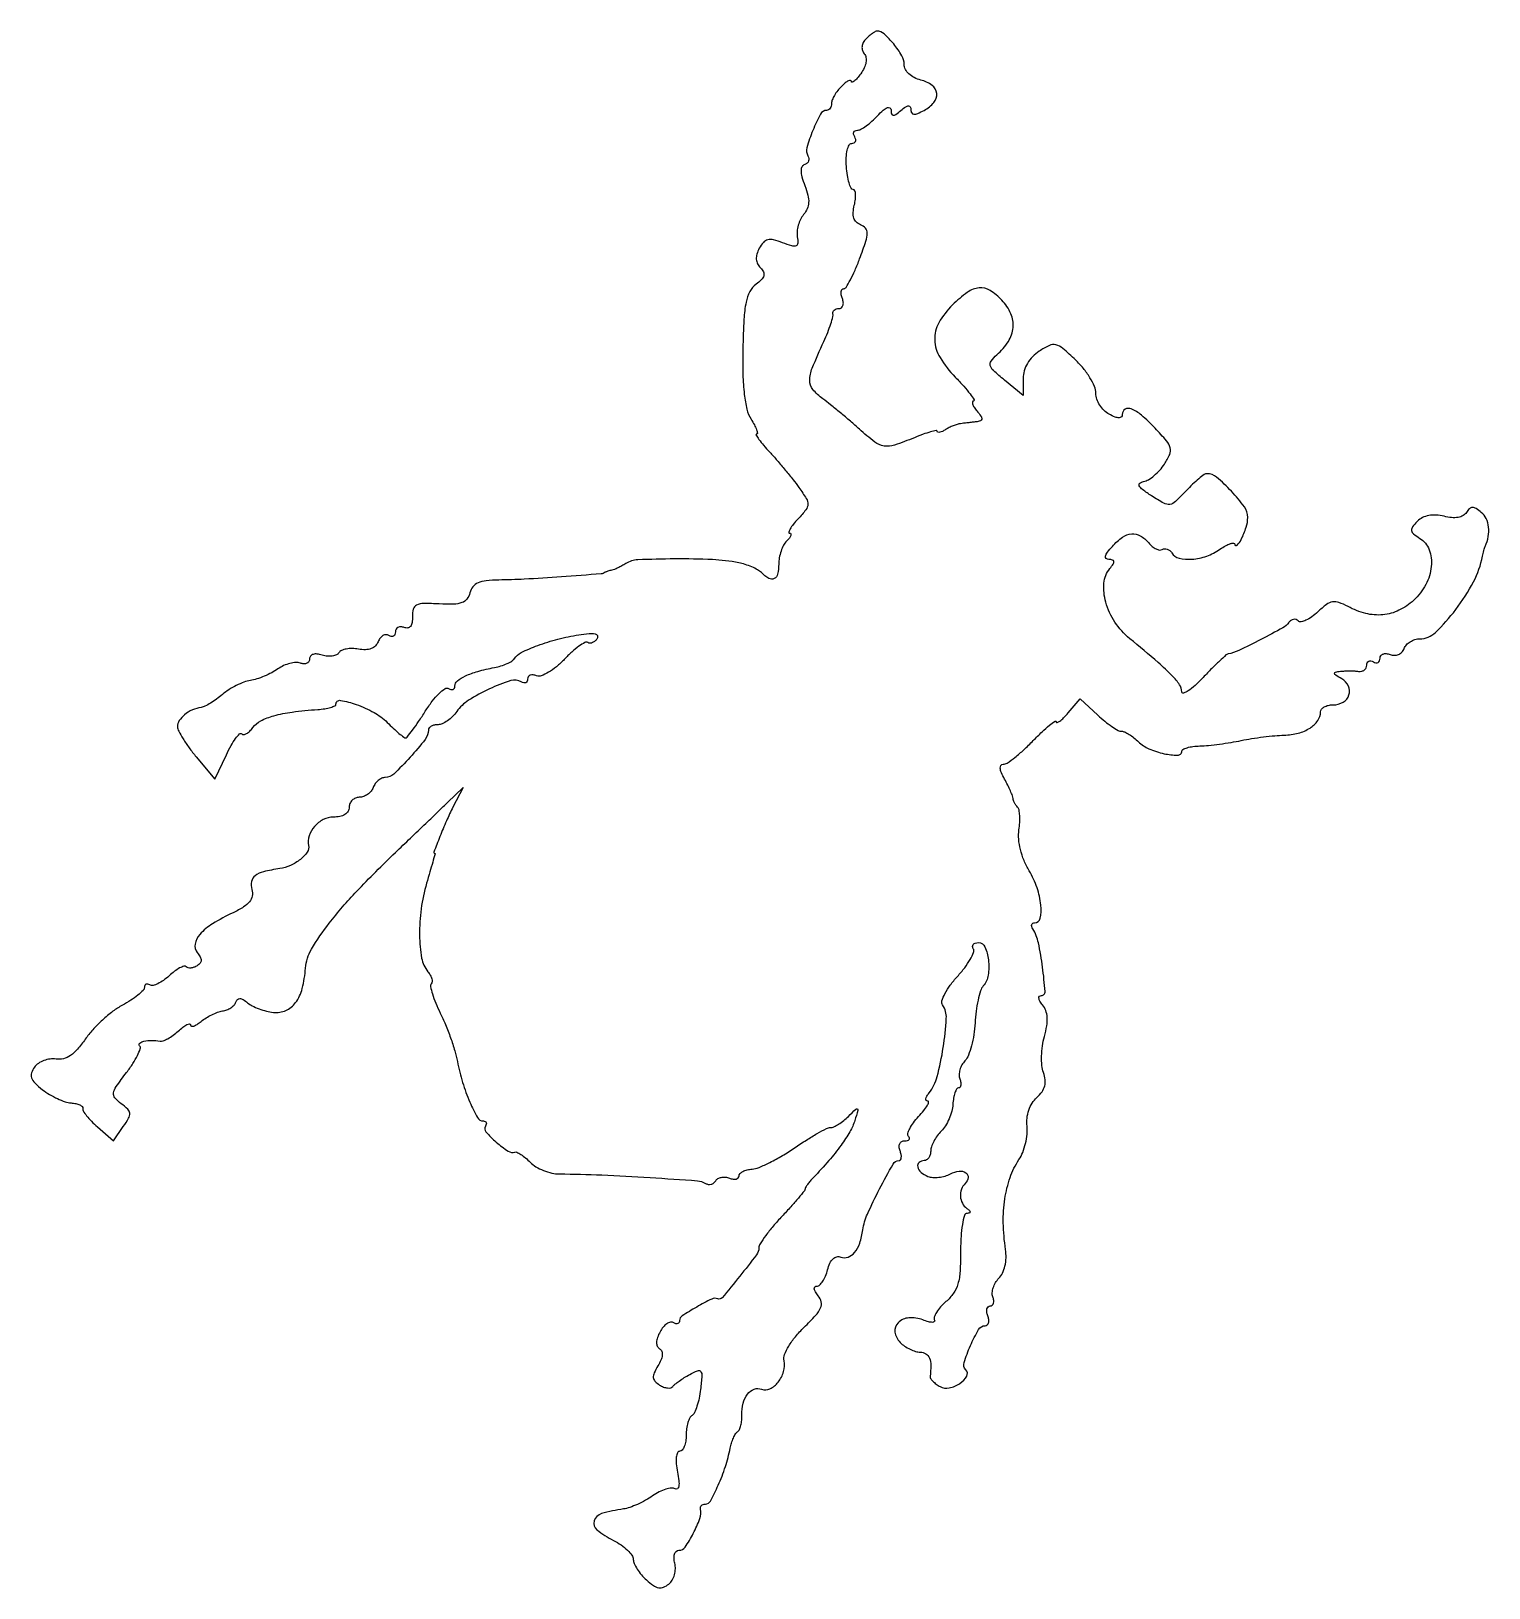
# Model space of a CAD drawing. Extents: x 1 to 221, y 0 to 236.
import ezdxf

# ---------------------------------------------------------------- set-up
doc = ezdxf.new("R2010")
doc.units = 0

msp = doc.modelspace()

# ---------------------------------------------------------------- linework, layer by layer
msp.add_lwpolyline([(127.223794, 234.823794, 0.070461), (126.807227, 234.269767, 0.095083), (126.613745, 233.674826, 0.104176), (126.66209, 233.092116, 0.100926), (126.941109, 232.570959, -0.13091), (127.207102, 231.994605, -0.086228), (127.207113, 231.260341, -0.069515), (126.938751, 230.424934, -0.045467), (126.417316, 229.556036, -0.017539), (125.872045, 228.862734, -0.044223), (125.416337, 228.411116, -0.122287), (125.131179, 228.273673, -0.47585), (125, 228.380299, 0.382155), (124.864579, 228.531603, 0.142862), (124.559375, 228.478231, 0.058183), (124.07671, 228.1667, 0.024005), (123.5, 227.642857, 0.032161), (122.925966, 226.989814, 0.032192), (122.440625, 226.26875, 0.03396), (122.10227, 225.586132, 0.098387), (122, 225.071429, -0.068817), (121.943368, 224.661915, -0.085097), (121.777958, 224.314732, -0.099905), (121.532361, 224.08259, -0.140436), (121.244111, 224, 0.277175), (120.332895, 223.45283, 0.02548), (119.166073, 220.963369, 0.026949), (118.261407, 218.351769, 0.211355), (118.432763, 217.108792, -0.104541), (118.57128, 216.723653, -0.125182), (118.528267, 216.341714, -0.123306), (118.306851, 216.022601, -0.099599), (117.943839, 215.814613, 0.188814), (117.53258, 215.471726, 0.127519), (117.380383, 214.872947, 0.06875), (117.512452, 213.949428, 0.021002), (117.959103, 212.607566, -0.028826), (118.419933, 211.147283, -0.072832), (118.533796, 210.041848, -0.092426), (118.319437, 209.114215, -0.070441), (117.771554, 208.224739, 0.061005), (117.307847, 207.502667, 0.043127), (116.965441, 206.600668, 0.043521), (116.786066, 205.666044, 0.067716), (116.812763, 204.847287, -0.046757), (116.884778, 203.880761, -0.303019), (116.619788, 203.499611, -0.170142), (116.012849, 203.476676, -0.01601), (114.580932, 203.96923, 0.031299), (113.224822, 204.38983, 0.119251), (112.345193, 204.390522, 0.150952), (111.679608, 203.994949, 0.060956), (111.065033, 203.121515, 0.050146), (110.703882, 202.245881, 0.087966), (110.613829, 201.469672, 0.100004), (110.797069, 200.778977, 0.081864), (111.243058, 200.156942, -0.08118), (111.690016, 199.535341, -0.183632), (111.745939, 198.967516, -0.133443), (111.401244, 198.379707, -0.035951), (110.56917, 197.674237, 0.116362), (109.638041, 196.585975, 0.068742), (109.066914, 194.965197, 0.037292), (108.738881, 192.395638, 0.00808), (108.576518, 187.92049, 0.01076), (108.582055, 184.003871, 0.023242), (108.791007, 180.998211, 0.02992), (109.191605, 178.741787, 0.081358), (109.818611, 177.25, -0.01708), (110.320067, 176.386426, -0.033264), (110.648786, 175.660937, -0.046659), (110.788079, 175.149031, -0.465666), (110.662759, 175, 0.582202), (110.578714, 174.851957, 0.022007), (111.012986, 174.192187, 0.020277), (111.710611, 173.305609, 0.01041), (112.6516, 172.25, -0.008895), (113.765761, 171.007721, -0.005885), (115.002823, 169.543564, -0.005923), (116.171748, 168.091862, -0.011436), (117.066344, 166.898303, -0.017088), (118.181641, 165.218619, -0.146543), (118.411767, 164.356887, -0.159914), (118.118544, 163.546558, -0.021424), (116.923538, 162.148303, 0.01736), (116.206581, 161.323075, 0.037339), (115.727083, 160.631064, 0.068665), (115.533428, 160.165502, 0.491678), (115.661045, 160, -0.303207), (115.827245, 159.88901, -0.192326), (115.830432, 159.6475, -0.075613), (115.610602, 159.261552, -0.029184), (115.2, 158.8, 0.075503), (114.739764, 158.174939, 0.038434), (114.3525, 157.276875, 0.037078), (114.088418, 156.26866, 0.045545), (114, 155.3, -0.052462), (113.842086, 153.799108, -0.231049), (113.309179, 153.117805, -0.253905), (112.488244, 153.154294, -0.060995), (111.376591, 154.023409, 0.067742), (110.816849, 154.449034, 0.026499), (109.946019, 154.8825, 0.025643), (108.941236, 155.257948, 0.029025), (107.943689, 155.510845, 0.036112), (103.960613, 155.983284, 0.01324), (98.28928, 156.093255, 0.008458), (92.676081, 155.958477, 0.131721), (90.85573, 155.389675, -0.015594), (90.281651, 155.050527, -0.014827), (89.677933, 154.741754, -0.014955), (89.128413, 154.500818, -0.049629), (88.75, 154.390313, 0.015935), (88.444535, 154.323026, 0.016392), (88.146875, 154.236961, 0.016348), (87.894353, 154.145659, 0.064255), (87.75, 154.065299, -0.141005), (87.108776, 153.826766, -0.00094), (81.109577, 153.381449, -0.004104), (75.501687, 153.022016, -0.012093), (71.639537, 152.899872, 0.023845), (69.718429, 152.793887, 0.079014), (68.49859, 152.468737, 0.12152), (67.735392, 151.876356, 0.103648), (67.279921, 150.962419, -0.101637), (66.816524, 150.023231, -0.141274), (66.062336, 149.474297, -0.082177), (64.81035, 149.240653, -0.018592), (62.640384, 149.276828, 0.01387), (60.271402, 149.338697, 0.110485), (59.210504, 149.09956, 0.218076), (58.706108, 148.500215, 0.075654), (58.568548, 147.351015, -0.044323), (58.517812, 146.45719, -0.126947), (58.278656, 145.888097, -0.196238), (57.869588, 145.646839, -0.128633), (57.318548, 145.708003, 0.080195), (56.814807, 145.813456, 0.128302), (56.387323, 145.722833, 0.151257), (56.104392, 145.451571, 0.127233), (56, 145.047972, -0.096625), (55.922578, 144.651082, -0.174365), (55.704175, 144.40731, -0.17125), (55.377237, 144.355968, -0.092798), (54.992937, 144.504365, 0.148958), (54.56231, 144.617923, 0.123593), (54.105454, 144.484648, 0.099716), (53.69054, 144.114408, 0.069374), (53.385892, 143.563236, -0.106944), (52.970727, 142.928847, -0.10404), (52.326689, 142.515223, -0.085838), (51.463126, 142.347075, -0.050151), (50.409222, 142.430683, 0.041029), (49.455451, 142.52385, 0.04878), (48.554312, 142.44968, 0.055894), (47.830567, 142.232697, 0.154786), (47.43211, 141.890152, -0.148599), (47.061009, 141.563235, -0.071044), (46.445282, 141.382645, -0.06089), (45.693209, 141.366236, -0.051925), (44.915843, 141.52671, 0.047343), (44.137381, 141.694846, 0.101727), (43.528398, 141.64317, 0.155545), (43.146621, 141.384202, 0.168095), (43, 140.960399, -0.133899), (42.889744, 140.556066, -0.152126), (42.593098, 140.287138, -0.124691), (42.144205, 140.202486, -0.076322), (41.614802, 140.317573, 0.107967), (40.939189, 140.420584, 0.047622), (40.042325, 140.276799, 0.044125), (39.083248, 139.935018, 0.045152), (38.206858, 139.432335, -0.032068), (37.276358, 138.865804, -0.021547), (36.149667, 138.335794, -0.021739), (35.009696, 137.915612, -0.039577), (34.044107, 137.68896, 0.051765), (33.074133, 137.436236, 0.0264), (31.918625, 136.932495, 0.025914), (30.770608, 136.281707, 0.035157), (29.813536, 135.572372, -0.019441), (28.931588, 134.874763, -0.02031), (28.010574, 134.258451, -0.020477), (27.175, 133.793073, -0.079179), (26.611484, 133.613066, 0.065083), (25.267832, 133.225026, 0.068306), (24.093092, 132.508775, 0.078038), (23.28785, 131.610982, 0.150606), (23.026901, 130.690983, 0.115668), (23.196319, 130.035413, 0.017768), (23.868301, 128.858335, 0.019043), (24.779555, 127.504254, 0.015502), (25.853465, 126.124626), (28.653129, 122.749252), (30.41202, 126.455838, -0.017333), (31.127162, 127.837149, -0.031194), (31.820401, 128.907449, -0.036386), (32.412331, 129.596303, -0.415032), (32.736578, 129.596755, 0.24082), (33.038862, 129.499006, 0.091476), (33.468747, 129.6522, 0.064193), (33.959724, 130.02776, 0.039579), (34.434726, 130.579845, -0.118263), (35.61853, 131.585054, -0.049608), (37.580549, 132.344749, -0.035382), (40.379967, 132.910921, -0.014393), (44.25, 133.299362, 0.020896), (45.303885, 133.419002, 0.032899), (46.192188, 133.618202, 0.035092), (46.839004, 133.859105, 0.294092), (47, 134.109148, -0.463338), (47.677398, 134.683214, -0.044527), (50.05824, 134.065737, -0.041194), (52.762936, 132.841319, -0.069602), (54.745781, 131.345128, 0.008776), (55.676388, 130.446628, 0.012702), (56.531865, 129.688881, 0.008358), (57.264959, 129.092687, 0.168071), (57.53291, 129, 0.231511), (57.788694, 129.125141, 0.005806), (58.593656, 130.185833, 0.011299), (59.514615, 131.489686, 0.007318), (60.523279, 133.036877, -0.022391), (61.569704, 134.540889, -0.035776), (62.606291, 135.712877, -0.040433), (63.506058, 136.461992, -0.30033), (64.035824, 136.47786, 0.075546), (64.404565, 136.320754, 0.152615), (64.716773, 136.336668, 0.187021), (64.923394, 136.519206, 0.119929), (65, 136.833994, -0.22667), (65.373136, 137.614788, -0.05981), (66.57812, 138.369758, -0.042966), (68.454057, 139.063789, -0.020103), (70.978701, 139.650313, 0.027477), (71.967272, 139.895388, 0.030477), (72.888393, 140.240928, 0.031949), (73.627618, 140.629256, 0.117955), (73.999053, 140.998467, -0.143559), (75.027961, 141.923067, -0.02309), (77.538748, 142.986719, -0.024933), (80.588444, 143.945777, -0.02431), (83.744177, 144.605932, -0.015991), (85.293846, 144.801646, -0.071553), (86.205693, 144.756735, -0.23389), (86.558592, 144.487571, -0.258875), (86.538621, 144.06249, -0.065765), (86.224581, 143.678026, -0.083063), (85.84328, 143.423389, -0.099167), (85.456233, 143.334656, -0.146344), (85.121927, 143.424645, 0.270029), (84.676036, 143.436283, 0.029275), (83.768845, 142.867628, 0.029556), (82.69172, 142.000967, 0.019414), (81.554666, 140.886294, -0.030611), (80.372177, 139.777871, -0.039748), (79.157257, 138.92435, -0.044419), (78.076552, 138.410032, -0.182439), (77.363641, 138.413952, 0.066593), (76.84199, 138.537976, 0.114163), (76.40057, 138.48165, 0.152282), (76.110007, 138.25777, 0.15422), (76, 137.909598, -0.106784), (75.925391, 137.564233, -0.181113), (75.71918, 137.357389, -0.162959), (75.409224, 137.324563, -0.0842), (75.044018, 137.472795, 0.219909), (73.447463, 137.666354, 0.029687), (70.219579, 136.408293, 0.033808), (67.059489, 134.687736, 0.098721), (65.273493, 132.980078, -0.044264), (64.636085, 132.222527, -0.043119), (63.870026, 131.581648, -0.046437), (63.095757, 131.140726, -0.106616), (62.443296, 131, 0.053971), (61.891142, 130.940225, 0.073701), (61.423968, 130.762879, 0.093398), (61.110404, 130.500795, 0.173803), (61, 130.192778, -0.168159), (60.508808, 128.773578, -0.017839), (58.215954, 126.062846, -0.016894), (55.735612, 123.512764, -0.19374), (54.461954, 123, 0.105995), (53.941878, 122.888496, 0.066583), (53.411487, 122.559375, 0.062347), (52.951595, 122.073487, 0.066844), (52.638374, 121.5, -0.081035), (52.303843, 120.926585, -0.065663), (51.782009, 120.440625, -0.06652), (51.159833, 120.112085, -0.088478), (50.531385, 120, 0.096942), (49.946902, 119.885603, 0.097427), (49.449844, 119.559375, 0.098422), (49.117025, 119.072412, 0.101174), (49, 118.5, -0.138282), (48.827405, 117.887863, -0.115825), (48.351165, 117.406706, -0.089017), (47.591296, 117.101137, -0.05124), (46.606989, 117, 0.118092), (45.079805, 116.634202, 0.096325), (43.750669, 115.597858, 0.099291), (42.93601, 114.170253, 0.135055), (42.859099, 112.696429, -0.211926), (42.658256, 111.71233, -0.069142), (41.616794, 110.610103, -0.061408), (40.113651, 109.682284, -0.070787), (38.5, 109.202492, 0.020711), (36.026161, 108.729066, 0.103057), (34.750696, 108.134992, 0.191298), (34.226003, 107.282047, 0.107723), (34.276755, 106.04969, -0.106237), (34.320844, 105.050508, -0.128782), (33.936373, 104.198141, -0.085205), (33.02832, 103.400262, -0.026966), (31.436855, 102.53706, 0.026726), (28.328642, 100.853113, 0.072726), (26.410999, 99.253768, 0.134838), (25.681435, 97.790079, 0.225475), (26.014041, 96.483082, -0.044631), (26.459983, 95.83615, -0.133375), (26.591365, 95.319753, -0.168778), (26.431766, 94.883149, -0.083282), (25.982027, 94.488892, -0.053504), (25.515431, 94.265415, -0.062538), (25.035894, 94.160772, -0.072936), (24.616184, 94.184165, -0.147073), (24.32702, 94.339647, 0.27673), (23.986163, 94.425032, 0.047895), (23.344985, 94.161311, 0.040266), (22.56486, 93.665205, 0.025784), (21.742107, 92.974363, -0.032332), (20.896945, 92.283356, -0.043906), (20.048566, 91.782867, -0.051113), (19.313576, 91.520313, -0.201287), (18.848556, 91.593597, 0.082937), (18.524337, 91.726142, 0.16158), (18.249263, 91.699151, 0.18205), (18.066387, 91.518833, 0.108494), (18, 91.216487, -0.198876), (17.812739, 90.764309, -0.026177), (17.024721, 90.054548, -0.027105), (15.951516, 89.277538, -0.019618), (14.679903, 88.526951, 0.039134), (13.242015, 87.600787, 0.022609), (11.661601, 86.281298, 0.022493), (10.1864, 84.804763, 0.034823), (9.067096, 83.39297, -0.028664), (7.895552, 81.877341, -0.064357), (6.811123, 80.912897, -0.086555), (5.74472, 80.429376, -0.101459), (4.637466, 80.373097, 0.070528), (3.736026, 80.38267, 0.056963), (2.795657, 80.148548, 0.058486), (1.95965, 79.718983, 0.087204), (1.368259, 79.15072, 0.079853), (0.92688, 78.286102, 0.166531), (0.939877, 77.539136, 0.112685), (1.440893, 76.760661, 0.027007), (2.60332, 75.740068, 0.031388), (3.652493, 75.016481, 0.026289), (4.846741, 74.381872, 0.027103), (6.003263, 73.917684, 0.06316), (6.916137, 73.731364, -0.034062), (7.648581, 73.625692, -0.057139), (8.237013, 73.42707, -0.082134), (8.604753, 73.173542, -0.271889), (8.680803, 72.90126, 0.211248), (8.741614, 72.519078, 0.024537), (9.259514, 71.798572, 0.026097), (9.996804, 70.965498, 0.018464), (10.904776, 70.107319), (13.309553, 67.996936), (14.814288, 70.145246, 0.023152), (15.626332, 71.427004, 0.152299), (15.787353, 72.160338, 0.18011), (15.489279, 72.789352, 0.035138), (14.514886, 73.612774, -0.055311), (13.555628, 74.491977, -0.225036), (13.345846, 75.233481, -0.111805), (13.741913, 76.197918, -0.009812), (15.312128, 78.342575, 0.019143), (16.263879, 79.694735, 0.0298), (16.966223, 80.93443, 0.029754), (17.388758, 81.943978, 0.288175), (17.290087, 82.376579, -0.440368), (17.307325, 82.766047, -0.119001), (17.932155, 83.075655, -0.058284), (19.089601, 83.19965, -0.042843), (20.375159, 83.076701, 0.141434), (20.832871, 83.122636, 0.032139), (21.543975, 83.46201, 0.030803), (22.343173, 83.975538, 0.025719), (23.125159, 84.613268, -0.02154), (23.84554, 85.210847, -0.048424), (24.449266, 85.583197, -0.103054), (24.841907, 85.68366, -0.427488), (25, 85.532543, 0.349794), (25.140607, 85.356149, 0.140009), (25.470259, 85.373762, 0.063047), (25.985763, 85.627573, 0.027328), (26.600882, 86.083724, -0.034798), (27.333173, 86.610011, -0.025474), (28.210601, 87.092374, -0.02593), (29.092925, 87.465273, -0.050615), (29.83273, 87.651713, 0.057104), (30.483656, 87.824743, 0.053983), (31.091935, 88.142779, 0.058155), (31.56978, 88.55002, 0.107175), (31.829094, 88.987282, -0.112955), (32.083872, 89.405923, -0.214921), (32.443402, 89.547746, -0.12837), (32.938261, 89.393031, -0.033604), (33.61817, 88.901928, 0.056764), (34.341072, 88.429009, 0.027512), (35.355185, 87.987156, 0.026867), (36.474367, 87.638291, 0.034792), (37.532204, 87.447008, 0.130875), (39.415753, 87.733481, 0.133663), (40.889797, 88.918082, 0.095487), (41.892924, 91.061682, 0.04281), (42.395903, 94.144556, -0.115144), (43.296966, 97.00231, -0.031503), (45.974199, 100.934976, -0.025064), (50.139683, 105.773331, -0.01161), (56, 111.648397, 0.00016), (58.28004, 113.831827, 0.000155), (60.582663, 116.039666, 0.000153), (62.607306, 117.983363, 0.000573), (63.877152, 119.205989), (66.254304, 121.5), (64.705591, 118.5, 0.015324), (63.723199, 116.444863, 0.010457), (62.728406, 114.054377, 0.003402), (61.824371, 111.700063, 0.523991), (61.962859, 111.5, -0.495196), (61.989941, 111.464463, -0.000368), (61.635143, 110.178125, -0.00296), (61.224087, 108.725618, -0.00176), (60.718099, 107, 0.038681), (59.887733, 103.131195, 0.037172), (59.648111, 99.128347, 0.038841), (59.969049, 95.655805, 0.13148), (60.912567, 93.605351, -0.04492), (61.28076, 93.07055, -0.061261), (61.503493, 92.529915, -0.076977), (61.557099, 92.064924, -0.188829), (61.421563, 91.754896, 0.254918), (61.299374, 91.339673, 0.02179), (61.590885, 90.228601, 0.024594), (62.088845, 88.861626, 0.016386), (62.785885, 87.346905, -0.018486), (63.572089, 85.619365, -0.01262), (64.341881, 83.604135, -0.012734), (64.986373, 81.620716, -0.024947), (65.379127, 80.007596, 0.026273), (66.162455, 76.827004, 0.029216), (67.253701, 73.859901, 0.025437), (68.419673, 71.516581, 0.270907), (69.303128, 71, -0.116415), (69.573747, 70.936126, -0.18572), (69.732034, 70.762762, -0.155317), (69.748941, 70.501166, -0.077642), (69.618898, 70.19238, 0.332181), (69.692695, 69.354517, 0.030722), (71.265752, 67.798057, 0.031543), (73.047875, 66.427448, 0.237533), (74.071429, 66.297669, -0.206569), (74.394349, 66.275967, -0.028384), (74.989063, 65.926503, -0.028726), (75.680905, 65.405507, -0.02063), (76.392857, 64.75, 0.062757), (77.258207, 64.07833, 0.038749), (78.415625, 63.508861, 0.038364), (79.667621, 63.117328, 0.055003), (80.821429, 62.982292, -0.008661), (87.215658, 62.829231, -0.005789), (94.526792, 62.442606, -0.001998), (101.688672, 61.951922, -0.120877), (102.906447, 61.557819, 0.100885), (103.316953, 61.406816, 0.098361), (103.757747, 61.426531, 0.097499), (104.160629, 61.613828, 0.097221), (104.462927, 61.940014, -0.125083), (104.803354, 62.269027, -0.08122), (105.318688, 62.461466, -0.072801), (105.92591, 62.491828, -0.06786), (106.532025, 62.349337, 0.052435), (107.094292, 62.198778, 0.094921), (107.568782, 62.214163, 0.143771), (107.879849, 62.387048, 0.196974), (108, 62.680207, -0.198025), (108.145593, 63.033404, -0.075973), (108.580736, 63.35547, -0.059835), (109.220241, 63.600556, -0.042842), (109.976973, 63.723312, 0.079303), (111.019258, 63.971163, 0.017909), (112.681339, 64.728503, 0.018123), (114.557215, 65.75234, 0.016699), (116.407149, 66.936117, -0.00969), (118.185594, 68.109603, -0.012966), (119.845501, 69.099984, -0.010157), (121.255386, 69.855096, -0.118397), (121.858747, 70, 0.110792), (122.355645, 70.111473, 0.030297), (123.064226, 70.500362, 0.029072), (123.835059, 71.051418, 0.026663), (124.560503, 71.70336, -0.004636), (125.670484, 72.792944, -0.344957), (125.906098, 72.81718, -0.336435), (125.990577, 72.592653, -0.00453), (125.529607, 71.093282, -0.054811), (124.767697, 69.372592, -0.025334), (123.431019, 67.319041, -0.02149), (121.589332, 64.997509, -0.013472), (119.25, 62.438407, 0.015382), (118.771328, 61.910734, 0.019875), (118.367188, 61.396657, 0.017998), (118.068022, 60.950329, 0.139522), (118, 60.711308, -0.173252), (117.900489, 60.432741, -0.003829), (116.971875, 59.316396, -0.008238), (115.841329, 58.022139, -0.005419), (114.5, 56.568677, 0.013043), (113.159527, 55.070954, 0.017434), (112.028125, 53.640233, 0.014713), (111.176961, 52.408848, 0.144847), (111, 51.810813, -0.16391), (110.631258, 50.716204, -0.007123), (108.105748, 47.489575, -0.005004), (105.43638, 44.244481, -0.324533), (104.767252, 44.077321, 0.213446), (103.863353, 44.043167, 0.015242), (101.589592, 42.833781, 0.014274), (99.383935, 41.487967, 0.253848), (99, 40.780468, -0.127223), (98.923847, 40.486023, -0.189144), (98.720988, 40.31834, -0.147179), (98.413604, 40.31077, -0.071606), (98.050173, 40.468991, 0.19745), (97.607104, 40.542172, 0.094595), (97.070075, 40.305678, 0.070966), (96.520347, 39.798515, 0.048177), (96.047469, 39.088697, 0.03707), (95.655314, 38.204122, 0.079101), (95.517913, 37.471167, 0.113642), (95.631627, 36.906945, 0.149098), (95.976817, 36.514328, -0.165937), (96.300066, 36.121348, -0.114146), (96.376722, 35.544708, -0.077768), (96.186313, 34.800162, -0.037308), (95.729521, 33.923127, 0.029776), (95.149626, 32.849478, 0.130644), (95.024639, 32.146152, 0.172459), (95.279554, 31.58366, 0.061888), (95.973607, 31.022274, 0.047843), (96.576351, 30.722982, 0.064078), (97.16897, 30.57966, 0.080051), (97.662433, 30.604579, 0.180392), (97.973607, 30.802786, -0.062244), (98.303852, 31.142668, -0.014326), (98.942999, 31.625332, -0.014587), (99.717007, 32.142431, -0.013779), (100.534475, 32.623876, -0.029298), (101.735494, 33.198294, -0.345483), (102.201199, 33.065512, -0.178329), (102.376631, 32.443283, -0.00952), (102.173987, 30.364608, -0.022226), (101.957546, 29.029037, -0.02765), (101.63375, 27.813773, -0.027891), (101.258586, 26.850642, -0.148582), (100.889512, 26.431715, 0.140646), (100.546918, 26.054822, 0.042328), (100.261294, 25.326416, 0.038714), (100.065556, 24.41568, 0.033591), (100, 23.440983, -0.038075), (99.928715, 22.506224, -0.057009), (99.713594, 21.717039, -0.074899), (99.398371, 21.178462, -0.226705), (99.025, 21, 0.29907), (98.684855, 20.776561, 0.075097), (98.506702, 20.10272, 0.050367), (98.498716, 19.092898, 0.02617), (98.681098, 17.844509, -0.018925), (98.89132, 16.538118, -0.065893), (98.882886, 15.685302, -0.197045), (98.668476, 15.319858, -0.310617), (98.319066, 15.302807, 0.168337), (97.773454, 15.424832, 0.047932), (96.911622, 15.241761, 0.042462), (95.915425, 14.832301, 0.034055), (94.922377, 14.233077, -0.026753), (93.854889, 13.567499, -0.021046), (92.6346, 12.959957, -0.021499), (91.449608, 12.490962, -0.048109), (90.509409, 12.263142, 0.034823), (87.19813, 11.553206, 0.250845), (86.067938, 10.452092, 0.313447), (86.483004, 9.113205, 0.046393), (89, 7.5, -0.032201), (90.148279, 6.809141, -0.039362), (91.11875, 6.016798, -0.043497), (91.799269, 5.241647, -0.159723), (92, 4.629307, 0.106029), (92.135148, 3.999157, 0.036101), (92.58199, 3.170835, 0.033984), (93.22306, 2.300441, 0.033129), (93.981242, 1.516975, 0.031234), (95.040788, 0.672159, 0.108077), (95.845779, 0.336218, 0.144917), (96.579614, 0.415631, 0.074411), (97.378008, 0.898755, 0.088323), (97.881245, 1.49394, 0.061518), (98.226911, 2.305143, 0.060094), (98.370987, 3.198539, 0.074041), (98.280134, 4.036768, -0.051517), (98.162553, 4.800101, -0.090112), (98.245126, 5.432439, -0.130484), (98.508784, 5.844606, -0.18771), (98.908119, 6, 0.248262), (99.835925, 6.490936, 0.02938), (101.072378, 8.559816, 0.032657), (102.062408, 10.808997, 0.141287), (102.161482, 12.25, -0.122346), (102.170458, 12.535686, -0.126737), (102.312449, 12.779688, -0.113575), (102.569952, 12.943095, -0.085024), (102.902175, 13, 0.275974), (103.674589, 13.46148, 0.018877), (104.844613, 15.847201, 0.025591), (105.931078, 18.673125, 0.029793), (106.660533, 21.45659, -0.027357), (106.863169, 22.24545, -0.028331), (107.148846, 22.998059, -0.029516), (107.469849, 23.616999, -0.097803), (107.775253, 23.95659, 0.128197), (108.05007, 24.301746, 0.040673), (108.268826, 24.927873, 0.037557), (108.408133, 25.694552, 0.033955), (108.43777, 26.5, -0.068768), (108.625629, 28.262013, -0.102546), (109.294643, 29.654392, -0.139773), (110.290397, 30.396954, -0.184404), (111.412899, 30.39505, 0.210167), (112.672069, 30.455406, 0.110228), (113.912979, 31.462524, 0.095441), (114.737988, 33.050516, 0.12035), (114.819343, 34.69956, -0.139525), (114.900744, 35.632776, -0.043445), (115.519962, 36.911059, -0.037935), (116.525875, 38.338811, -0.027617), (117.84288, 39.767278, 0.01474), (119.586998, 41.563921, 0.079629), (120.332579, 42.696567, 0.160638), (120.428241, 43.607036, 0.120289), (119.983668, 44.519679, -0.035139), (119.558839, 45.111649, -0.102434), (119.38812, 45.582155, -0.227165), (119.479239, 45.873788, -0.208238), (119.769147, 46, 0.19126), (120.201987, 46.171857, 0.057522), (120.667025, 46.724007, 0.048425), (121.090482, 47.521219, 0.036415), (121.401785, 48.464704, -0.044075), (121.752205, 49.474565, -0.095906), (122.222485, 50.142701, -0.138515), (122.785329, 50.44362, -0.146562), (123.409043, 50.39653, 0.180098), (124.499818, 50.385587, 0.136637), (125.482941, 51.084387, 0.089949), (126.258302, 52.49744, 0.04417), (126.735981, 54.5, -0.067824), (127.434405, 56.916845, -0.016083), (129.258782, 60.704004, -0.009021), (131.314768, 64.475281, -0.269673), (132.216898, 65, 0.251657), (132.443631, 65.121834, 0.122725), (132.556549, 65.440625, 0.075276), (132.530329, 65.924984, 0.040536), (132.361626, 66.5, -0.07271), (132.230055, 67.084957, -0.128612), (132.317925, 67.568555, -0.158048), (132.610662, 67.883377, -0.127746), (133.059678, 68, 0.053142), (133.501998, 68.047145, 0.159884), (133.760677, 68.19852, 0.258189), (133.809814, 68.419379, 0.125394), (133.65752, 68.675813, -0.264844), (133.5434, 69.092049, -0.053923), (133.821619, 69.835836, -0.043826), (134.377741, 70.736252, -0.028336), (135.165168, 71.675813, 0.017165), (135.947991, 72.568606, 0.036915), (136.473189, 73.31727, 0.067654), (136.688041, 73.821442, 0.494993), (136.551869, 74, -0.245391), (136.339696, 74.110803, -0.193159), (136.280574, 74.367187, -0.091503), (136.421843, 74.76977, -0.037736), (136.747165, 75.25, 0.103465), (137.983133, 77.715707, 0.0264), (138.900679, 82.113788, 0.023546), (139.368845, 86.522147, 0.167138), (138.798541, 88.562998, -0.231251), (138.705434, 89.182431, -0.043463), (139.156121, 90.272056, -0.038537), (139.957409, 91.561288, -0.02676), (141.045202, 92.888347, 0.022187), (142.145052, 94.205375, 0.032374), (142.981744, 95.463998, 0.033691), (143.499452, 96.523255, 0.239641), (143.453432, 97.075348, -0.125936), (143.343537, 97.426844, -0.188823), (143.443726, 97.728384, -0.148121), (143.752117, 97.931605, -0.072264), (144.222875, 98, -0.298419), (145.218687, 97.34756, -0.074817), (145.745848, 95.377169, -0.066861), (145.696641, 93.084617, -0.135251), (144.959803, 91.451566, 0.095959), (144.543341, 90.691751, 0.02261), (144.162508, 89.287594, 0.022467), (143.865451, 87.60463, 0.020447), (143.708886, 85.847997, -0.02574), (143.532668, 84.082336, -0.026982), (143.177279, 82.372161, -0.027943), (142.710809, 80.939221, -0.097363), (142.19249, 80.121061, 0.063489), (141.73166, 79.491678, 0.057151), (141.42361, 78.744436, 0.060589), (141.306274, 77.997488, 0.100636), (141.411105, 77.371061, -0.044534), (141.560737, 76.845557, -0.082134), (141.571588, 76.402542, -0.131445), (141.448307, 76.111608, -0.23088), (141.218615, 75.999294, 0.263512), (140.931986, 75.836589, 0.050821), (140.669401, 75.27539, 0.042185), (140.464673, 74.479474, 0.027475), (140.358068, 73.535933, -0.051633), (140.186091, 72.475283, -0.035539), (139.785458, 71.324313, -0.035871), (139.234507, 70.260126, -0.05906), (138.608068, 69.465211, 0.039377), (137.992697, 68.74445, 0.035254), (137.47237, 67.90987, 0.037014), (137.113285, 67.090458, 0.084959), (137, 66.428571, -0.068255), (136.925111, 65.882535, -0.084734), (136.70625, 65.419643, -0.099788), (136.381339, 65.110117, -0.141492), (136, 65, 0.185098), (135.247253, 64.71145, 0.275099), (135.04301, 64.055313, 0.156678), (135.547252, 63.225387, 0.087117), (136.572442, 62.610575, 0.077329), (137.31027, 62.451725, 0.043092), (138.231372, 62.477913, 0.041725), (139.181347, 62.66846, 0.052559), (140.011754, 63.00629, -0.093542), (141.289063, 63.408216, -0.176499), (142.327124, 63.163974, -0.28707), (142.658675, 62.443341, -0.165872), (142.222814, 61.556147, 0.110872), (141.654765, 60.659203, 0.102335), (141.502709, 59.578274, 0.104128), (141.79171, 58.540958, 0.118948), (142.466542, 57.765313, -0.030478), (142.863092, 57.445332, -0.199156), (142.969319, 57.218368, -0.348234), (142.860727, 57.068051, -0.06501), (142.5, 57.015326, 0.332837), (142.10929, 56.713403, 0.025453), (141.801453, 55.332823, 0.026911), (141.589143, 53.489664, 0.016441), (141.527834, 51.300229, -0.015522), (141.447718, 48.238206, -0.056239), (141.119392, 46.320447, -0.081646), (140.45129, 44.918988, -0.061908), (139.311942, 43.649537, 0.031147), (138.490884, 42.840582, 0.044797), (137.880954, 42.023117, 0.053611), (137.541535, 41.310236, 0.226461), (137.591257, 40.852344, -0.353541), (137.56204, 40.62184, -0.198132), (137.282902, 40.512327, -0.063679), (136.659898, 40.60299, -0.02291), (135.807055, 40.883258, 0.108831), (133.696882, 41.194658, 0.179437), (132.074187, 40.45949, 0.237469), (131.596484, 39.037099, 0.162177), (132.373689, 37.483454, 0.04616), (133.057198, 36.915707, 0.037224), (133.882985, 36.435765, 0.038528), (134.719492, 36.106451, 0.074645), (135.428571, 36, -0.141318), (136.268098, 35.757885, -0.15742), (136.807587, 35.113423, -0.097032), (137.024079, 33.995162, -0.033183), (136.9104, 32.339895, 0.18251), (136.982715, 32.025582, 0.046042), (137.31816, 31.610088, 0.040872), (137.817044, 31.174402, 0.031504), (138.424339, 30.782404, 0.183511), (139.797119, 30.578827, 0.092019), (141.436619, 31.270607, 0.120692), (142.45486, 32.36851, 0.334986), (142.317779, 33.348888, -0.278735), (142.055225, 34.413804, -0.027645), (143.015027, 36.985412, -0.027799), (144.254977, 39.438086, -0.267933), (145.228309, 40, 0.180912), (145.555435, 40.122367, 0.148077), (145.755354, 40.440625, 0.10169), (145.786525, 40.925688, 0.057036), (145.638374, 41.5, -0.053929), (145.486381, 42.074463, -0.097172), (145.507165, 42.559375, -0.145365), (145.691449, 42.877331, -0.191493), (146, 43, 0.172896), (146.312971, 43.111558, 0.149772), (146.50737, 43.402749, 0.10527), (146.543615, 43.846235, 0.059617), (146.411105, 44.371061, -0.108748), (146.315909, 45.001941, -0.061976), (146.462724, 45.762568, -0.057457), (146.813899, 46.529797, -0.060412), (147.325644, 47.182787, 0.086708), (147.877474, 47.96829, 0.053573), (148.246701, 49.037916, 0.048935), (148.40535, 50.275006, 0.044367), (148.329447, 51.561725, -0.0318), (147.992316, 55.564829, -0.042195), (148.225603, 59.210634, -0.046855), (149.01967, 62.429227, -0.060687), (150.359552, 65.155864, 0.051608), (150.92311, 66.252112, 0.03362), (151.350203, 67.611062, 0.033697), (151.590039, 69.008883, 0.053468), (151.584848, 70.22222, -0.055029), (151.583418, 71.450053, -0.055392), (151.85012, 72.645788, -0.057408), (152.359383, 73.714155, -0.069041), (153.073467, 74.566487, 0.052751), (153.850265, 75.434798, 0.091115), (154.26413, 76.307794, 0.094282), (154.33296, 77.24954, 0.059887), (154.076476, 78.322304, -0.065904), (153.837849, 79.376071, -0.028847), (153.789925, 80.810454, -0.02793), (153.914417, 82.360822, -0.033369), (154.209408, 83.796245, 0.026774), (154.560588, 85.397738, 0.054559), (154.629132, 86.682012, 0.070278), (154.423095, 87.719661, 0.089333), (153.943392, 88.568208, -0.036916), (153.540727, 89.133519, -0.102812), (153.378929, 89.590589, -0.222595), (153.468239, 89.876538, -0.210536), (153.74845, 90, 0.435507), (154.305627, 90.598901, 0.013819), (153.936952, 94.281231, 0.021156), (153.30607, 97.962443, 0.085593), (152.458703, 100.066819, -0.067973), (152.300105, 100.424038, -0.141744), (152.299958, 100.725878, -0.190617), (152.453436, 100.924518, -0.13487), (152.728179, 101, 0.354331), (153.569566, 101.681869, 0.078053), (153.67519, 103.676918, 0.057134), (153.093998, 106.312546, 0.050508), (151.915794, 108.867291, -0.035203), (151.129906, 110.442927, -0.036588), (150.584547, 112.093313, -0.039079), (150.315809, 113.678971, -0.061599), (150.361672, 115.056808, 0.024249), (150.483134, 116.178871, 0.029988), (150.482484, 117.230028, 0.030941), (150.376959, 118.087583, 0.151416), (150.151949, 118.514718, -0.042103), (149.899809, 118.813315, -0.034151), (149.681101, 119.17099, -0.035329), (149.524639, 119.531068, -0.071666), (149.464565, 119.833333, 0.079401), (149.382156, 120.217009, 0.01125), (149.072425, 120.965104, 0.01258), (148.660486, 121.83967, 0.010415), (148.179381, 122.75, -0.024754), (147.700092, 123.723457, -0.080355), (147.524233, 124.418982, -0.183379), (147.639676, 124.827452, -0.237476), (147.982483, 125, 0.152279), (148.573996, 125.184427, 0.01614), (149.748994, 126.053343, 0.018751), (151.107111, 127.212504, 0.014006), (152.517666, 128.585849, -0.009683), (153.854475, 129.910093, -0.018992), (154.977065, 130.901315, -0.020467), (155.814245, 131.530409, -0.604297), (156, 131.432839, 0.513054), (156.149755, 131.325311, 0.079214), (156.534498, 131.527302, 0.037332), (157.120227, 132.037074, 0.016387), (157.819567, 132.791959), (159.639134, 134.889937), (162.275923, 132.444969, 0.016936), (163.356734, 131.508814, 0.021126), (164.423744, 130.71821, 0.019926), (165.355824, 130.139549, 0.129656), (165.884927, 130, -0.108145), (166.365074, 129.89492, -0.031136), (167.038648, 129.532906, -0.029754), (167.767069, 129.018469, -0.027759), (168.447249, 128.409894, 0.095854), (170.023198, 127.344924, 0.047306), (172.334891, 126.60797, 0.051838), (174.390414, 126.379939, 0.416236), (175, 126.985333, -0.285011), (175.17389, 127.265611, -0.044622), (175.807813, 127.512225, -0.03832), (176.696203, 127.697148, -0.024352), (177.75, 127.781555, 0.016857), (179.052065, 127.866232, 0.008026), (180.720312, 128.058427, 0.007945), (182.459115, 128.315256, 0.011182), (184, 128.603454, -0.012443), (185.558669, 128.890913, -0.008342), (187.353125, 129.145271, -0.008404), (189.100513, 129.333517, -0.016381), (190.5, 129.414428, 0.057622), (192.630812, 129.71494, 0.078494), (194.406192, 130.49057, 0.097181), (195.582715, 131.613983, 0.154905), (196, 132.928571, -0.172003), (196.144919, 133.337378, -0.093878), (196.556072, 133.685268, -0.074304), (197.168843, 133.920617, -0.054646), (197.893011, 134, 0.132866), (199.417493, 134.412384, 0.182081), (200.305393, 135.505421, 0.19541), (200.219252, 136.850375, 0.149359), (199.208467, 137.943144, -0.011614), (198.306006, 138.497756, -0.206985), (198.120888, 138.775247, -0.406497), (198.254063, 138.973253, -0.026903), (199, 139.088074, -0.015503), (199.665441, 139.13335, -0.010454), (200.426562, 139.145547, -0.010537), (201.1639, 139.126404, -0.020529), (201.75, 139.074646, 0.087697), (202.227208, 139.096524, 0.106473), (202.632812, 139.283971, 0.115302), (202.903107, 139.607394, 0.117172), (203, 140.01518, -0.103144), (203.077634, 140.387515, -0.178935), (203.29375, 140.612523, -0.165916), (203.618117, 140.652489, -0.087051), (204, 140.5, 0.093667), (204.381563, 140.353415, 0.171987), (204.70625, 140.406028, 0.173661), (204.923227, 140.65063, 0.095723), (205, 141.047972, -0.153107), (205.123983, 141.44337, -0.152358), (205.451745, 141.698113, -0.114717), (205.949585, 141.763132, -0.06706), (206.537854, 141.623848, 0.090987), (207.180573, 141.503614, 0.101431), (207.798055, 141.627956, 0.103401), (208.307982, 141.982044, 0.098155), (208.644843, 142.516859, -0.095001), (208.997079, 143.08391, -0.066841), (209.576754, 143.564327, -0.064601), (210.28587, 143.889143, -0.07527), (211.018095, 144, 0.194191), (213.373595, 144.950686, 0.03863), (216.450081, 148.413714, 0.040707), (219.149019, 152.645196, 0.074373), (220.503618, 156.5, -0.011164), (220.593818, 156.919525, -0.009815), (220.706261, 157.353125, -0.009911), (220.823166, 157.740371, -0.029055), (220.924197, 158, 0.061846), (221.389044, 159.473114, 0.074485), (221.437528, 160.922655, 0.083199), (221.071052, 162.191018, 0.108114), (220.328889, 163.14201, 0.032863), (219.54107, 163.712834, 0.142879), (218.992307, 163.869137, 0.189192), (218.535486, 163.686507, 0.065829), (218.078928, 163.127707, -0.129012), (217.578684, 162.651663, -0.083548), (216.820573, 162.385791, -0.065437), (215.840044, 162.346644, -0.038799), (214.684703, 162.542998, 0.045394), (213.46826, 162.733294, 0.062945), (212.367836, 162.665786, 0.070314), (211.415132, 162.342235, 0.079569), (210.633664, 161.776522, 0.035187), (209.916108, 160.950181, 0.202949), (209.779148, 160.400635, 0.186914), (210.074493, 159.891644, 0.029311), (211.038151, 159.208247, -0.166302), (212.437109, 157.48872, -0.11373), (212.758477, 154.969623, -0.096217), (211.928199, 152.201868, -0.086638), (210.100833, 149.828413, -0.073317), (207.864277, 148.313182, -0.088954), (205.427976, 147.63461, -0.085824), (202.838706, 147.834454, -0.06317), (200.155651, 148.888805, 0.038469), (198.792341, 149.503682, 0.131384), (197.831146, 149.586091, 0.117383), (196.894807, 149.179749, 0.027769), (195.581464, 148.076531, -0.031983), (194.674131, 147.327305, -0.048617), (193.792149, 146.811554, -0.061648), (193.057361, 146.577119, -0.24766), (192.62144, 146.711893, 0.119388), (192.289097, 146.914626, 0.11993), (191.901406, 146.942344, 0.10944), (191.516686, 146.786288, 0.086666), (191.195627, 146.47104, -0.111903), (190.290848, 145.667368, -0.006267), (186.952653, 143.883069, -0.008329), (183.627618, 142.228713, -0.066425), (182, 141.703087, 0.140197), (181.690948, 141.550624, 0.004821), (180.692187, 140.626669, 0.008699), (179.531573, 139.493232, 0.005928), (178.25, 138.166246, -0.017352), (177.001082, 136.930834, -0.038975), (175.954688, 136.106327, -0.080389), (175.265047, 135.790871, -0.495253), (175, 135.992826, 0.151844), (174.669914, 137.054693, 0.04321), (173.558456, 138.403736, 0.021843), (171.432622, 140.390576, 0.003582), (167.12909, 144.02107, -0.073185), (164.880392, 146.528368, -0.077524), (163.502903, 149.530093, -0.08926), (163.219656, 152.42768, -0.154236), (164.124507, 154.650021, 0.024677), (164.627307, 155.32059, 0.17935), (164.721033, 155.705067, 0.310748), (164.524326, 155.930074, 0.062539), (163.967457, 156, -0.180493), (163.560813, 156.151736, -0.286675), (163.455133, 156.495632, -0.09813), (163.750922, 157.098899, -0.021019), (164.5, 158, -0.051562), (166.042063, 159.38614, -0.134902), (167.423546, 159.907684, -0.161083), (168.718686, 159.609045, -0.083198), (169.990862, 158.51101, 0.046747), (170.524098, 157.978576, 0.061191), (171.10378, 157.607844, 0.075207), (171.640107, 157.443917, 0.176827), (172.044209, 157.527322, -0.123519), (172.404372, 157.641812, -0.100776), (172.806144, 157.58565, -0.090809), (173.188284, 157.366404, -0.078968), (173.489919, 157.016312, 0.198273), (174.60475, 156.210701, 0.077228), (176.536911, 156.055537, 0.066372), (178.767857, 156.523042, 0.068079), (180.777494, 157.556704, -0.023404), (181.631884, 158.097391, -0.048546), (182.351637, 158.419157, -0.088509), (182.833555, 158.490427, -0.400017), (183.015313, 158.306704, 0.651078), (183.363289, 158.160585, 0.091274), (184.006596, 159.039128, 0.034872), (184.743418, 160.882384, 0.075754), (184.984687, 162.383651, 0.161216), (184.47483, 163.966868, 0.030339), (182.508171, 166.340567, 0.029785), (180.277386, 168.455283, 0.176144), (178.790469, 168.998779, 0.159847), (178.3909, 168.868451, 0.015591), (177.579822, 168.234433, 0.018506), (176.642387, 167.392685, 0.013613), (175.66548, 166.395037, -0.016085), (174.060347, 164.771948, -0.155199), (173.198157, 164.354556, -0.163747), (172.27493, 164.52418, -0.018433), (170.425153, 165.640998, -0.013766), (169.068072, 166.584586, -0.10759), (168.56289, 167.159017, -0.371638), (168.642691, 167.543492, -0.116587), (169.223506, 167.804527, 0.090294), (169.954416, 168.088316, 0.037106), (170.820125, 168.712425, 0.035175), (171.6731, 169.538087, 0.037845), (172.379388, 170.456267, 0.041329), (173.172821, 171.917553, 0.16964), (173.250936, 172.907588, 0.113001), (172.700688, 173.95838, 0.013823), (170.947327, 175.897702, 0.022996), (168.896627, 177.854952, 0.080253), (167.347621, 178.817362, 0.242462), (166.433387, 178.744098, 0.259363), (166, 177.964816, -0.188457), (165.855684, 177.595527, -0.214004), (165.508497, 177.447075, -0.094032), (164.901619, 177.573323, -0.0247), (164, 178, -0.072894), (163.235066, 178.565882, -0.056681), (162.5875, 179.374747, -0.057602), (162.148167, 180.291759, -0.083117), (162, 181.176921, 0.102252), (161.79116, 182.187447, 0.034823), (161.099364, 183.52537, 0.032912), (160.107318, 184.936864, 0.032422), (158.934004, 186.213504, 0.013662), (156.990636, 187.97166, 0.118024), (155.957843, 188.500343, 0.169996), (154.968535, 188.402466, 0.036179), (153.434004, 187.548715, 0.05441), (152.415691, 186.710399, 0.060741), (151.644518, 185.700169, 0.06345), (151.16389, 184.575743, 0.069413), (151, 183.400889), (151, 180.847883), (148.162533, 183.173942, -0.012754), (146.486056, 184.621298, -0.136538), (146.011841, 185.374817, -0.241447), (146.138597, 186.057766, -0.047247), (147.019486, 187, 0.069604), (148.753301, 189.028624, 0.119411), (149.471552, 191.121984, 0.127244), (149.132714, 193.217615, 0.085141), (147.788016, 195.255356, 0.065468), (145.977567, 196.740093, 0.164217), (144.336113, 197.125458, 0.133691), (142.569825, 196.459127, 0.037775), (140.304094, 194.54273, 0.069789), (138.240246, 191.849566, 0.138655), (137.609004, 189.258475, 0.128472), (138.413228, 186.584283, 0.055849), (140.703595, 183.628647, -0.009822), (142.004316, 182.235765, -0.019108), (142.976427, 181.065915, -0.020059), (143.59502, 180.190235, -0.594581), (143.491601, 180, 0.345854), (143.32357, 179.86798, 0.142368), (143.337141, 179.559375, 0.063941), (143.573143, 179.076363, 0.027639), (144, 178.5, -0.020966), (144.608708, 177.700608, -0.17318), (144.726881, 177.266726, -0.297956), (144.516692, 176.993769, -0.056285), (143.872445, 176.847686, 0.000789), (143.273884, 176.7803, 0.000577), (142.609406, 176.703654, 0.000583), (141.979993, 176.629573, 0.00129), (141.5, 176.571255, 0.045105), (141.028503, 176.468966, 0.019825), (140.426562, 176.253713, 0.01943), (139.801853, 175.97329, 0.024652), (139.25, 175.664552, -0.027825), (138.770133, 175.400069, -0.058029), (138.367188, 175.261073, -0.109602), (138.102758, 175.261626, -0.351031), (138, 175.389956, 0.471735), (137.838946, 175.522673, 0.018161), (136.98131, 175.323089, 0.020975), (135.862399, 174.968485, 0.011733), (134.532119, 174.448973, -0.017853), (131.524189, 173.316517, -0.120414), (129.94881, 173.182764, -0.126575), (128.526114, 173.795684, -0.020544), (126.20436, 175.75, 0.007139), (124.868137, 176.937375, 0.00506), (123.336633, 178.232817, 0.005108), (121.848489, 179.44054, 0.010775), (120.664695, 180.340441, -0.063013), (119.156874, 181.757274, -0.178927), (118.688043, 183.097404, -0.092851), (119.074181, 184.975777, -0.010379), (120.816899, 189, 0.012096), (121.415426, 190.395212, 0.016085), (121.887219, 191.692188, 0.013371), (122.212081, 192.780911, 0.134819), (122.209837, 193.25, -0.152446), (122.218325, 193.535196, -0.136381), (122.386817, 193.779687, -0.106364), (122.699329, 193.944123, -0.068215), (123.106989, 194, 0.158089), (123.480915, 194.121257, 0.151946), (123.719716, 194.440625, 0.112257), (123.77672, 194.926101, 0.06502), (123.638374, 195.5, -0.042497), (123.472133, 196.074947, -0.078708), (123.453022, 196.559375, -0.127344), (123.576852, 196.877705, -0.241139), (123.815685, 197, 0.258871), (124.189199, 197.207274, 0.016317), (124.842096, 198.334672, 0.02071), (125.5527, 199.802443, 0.013634), (126.252564, 201.543563, 0.008449), (127.187999, 204.204638, 0.073539), (127.404852, 205.435993, 0.190236), (127.141646, 206.160488, 0.120564), (126.393873, 206.679099, -0.102473), (125.750792, 207.091874, -0.121912), (125.372796, 207.703865, -0.095368), (125.271032, 208.544221, -0.044092), (125.444661, 209.635535, 0.029159), (125.616771, 210.542162, 0.050887), (125.637871, 211.306027, 0.073562), (125.520412, 211.829003, 0.309445), (125.269052, 212.002005, -0.295131), (124.95539, 212.205974, -0.034285), (124.652648, 213.030957, -0.032427), (124.401853, 214.161307, -0.020585), (124.2506, 215.502005, -0.027909), (124.229787, 216.855664, -0.046748), (124.381553, 217.982676, -0.061855), (124.665877, 218.759568, -0.281179), (125.059617, 219, 0.109056), (125.414323, 219.078297, 0.182347), (125.625576, 219.29375, 0.161129), (125.656567, 219.617897, 0.082532), (125.5, 220, -0.078722), (125.339967, 220.382288, -0.15666), (125.363157, 220.70625, -0.185011), (125.562558, 220.921093, -0.114692), (125.902028, 221, 0.128445), (126.424166, 221.136382, 0.027516), (127.22139, 221.64289, 0.027045), (128.105594, 222.350766, 0.022904), (128.961045, 223.188561, -0.022935), (129.805344, 224.015334, -0.08083), (130.443841, 224.422558, -0.24791), (130.820591, 224.392509, -0.256723), (131, 224.066117, 0.056147), (131.068757, 223.45576, 0.337614), (131.298648, 223.263986, 0.168273), (131.703154, 223.38442, 0.017484), (132.5, 224, -0.022289), (133.221061, 224.546055, -0.13722), (133.657217, 224.695861, -0.316536), (133.907449, 224.540714, -0.10101), (134, 224.087261, 0.135056), (134.127124, 223.625213, 0.252738), (134.450762, 223.431781, 0.111956), (135.035537, 223.537817, 0.022262), (136, 224, 0.093313), (137.490921, 225.199457, 0.206812), (137.91272, 226.566148, 0.210905), (137.205068, 227.79003, 0.096532), (135.5, 228.589356, -0.056116), (134.501418, 228.962969, -0.071955), (133.700226, 229.527477, -0.083516), (133.180519, 230.215832, -0.120592), (133, 230.95342, 0.133653), (132.63737, 232.285801, 0.038578), (131.406497, 234.052253, 0.037064), (129.952712, 235.582465, 0.18634), (128.871259, 236, 0.133736), (128.619377, 235.931402, 0.022063), (128.192922, 235.654489, 0.022892), (127.708669, 235.274135, 0.018457)], format="xyb", close=True)

doc.saveas('drawing.dxf')
